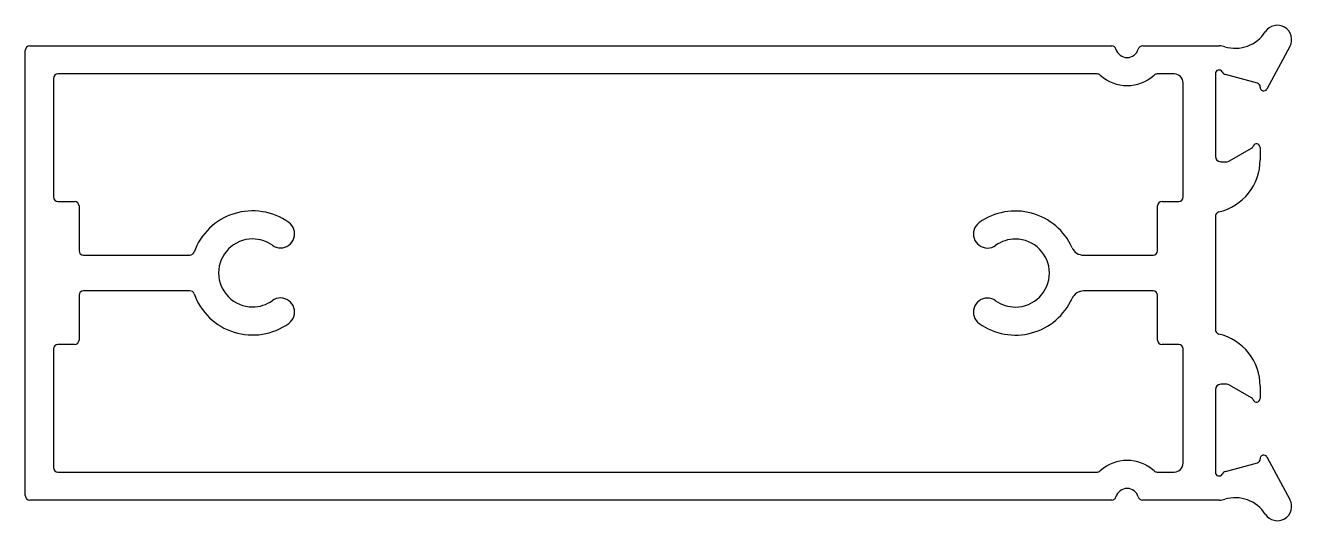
# Model space of a CAD drawing. Extents: x -34.1 to 36.6, y 14.4 to 42.1.
import ezdxf

# ---------------------------------------------------------------- set-up
doc = ezdxf.new("R2010")
doc.units = 0
doc.layers.get('0').update_dxf_attribs({"linetype": 'CONTINUOUS'})

msp = doc.modelspace()

# ---------------------------------------------------------------- linework, layer by layer
for p, q in [((-34.122, 15.762), (-34.122, 40.662)), ((-33.872, 40.912), (26.583, 40.912)), ((28.317, 40.912), (32.609, 40.912)), ((36.544, 40.883), (35.253, 38.499)), ((-32.552, 39.092), (-32.552, 32.465)), ((25.778, 39.342), (-32.302, 39.342)), ((30.078, 39.342), (29.118, 39.342)), ((32.378, 39.364), (32.378, 34.737)), ((34.732, 38.819), (32.938, 39.312)), ((30.578, 32.465), (30.578, 38.842)), ((33.162, 34.477), (34.398, 35.192)), ((34.878, 35.237), (34.878, 34.544)), ((32.678, 34.437), (33.012, 34.437)), ((-32.302, 32.215), (-31.372, 32.215)), ((-31.122, 31.965), (-31.122, 29.465)), ((29.148, 29.465), (29.148, 31.965)), ((29.398, 32.215), (30.328, 32.215)), ((32.378, 31.382), (32.378, 25.042)), ((-30.872, 29.215), (-24.926, 29.215)), ((25.016, 29.209), (28.898, 29.215)), ((-31.122, 26.965), (-31.122, 24.465)), ((-24.926, 27.215), (-30.872, 27.215)), ((28.898, 27.215), (25.016, 27.209)), ((29.148, 24.465), (29.148, 26.965)), ((-31.372, 24.215), (-32.302, 24.215)), ((30.328, 24.215), (29.398, 24.215)), ((-32.552, 23.965), (-32.552, 17.332)), ((30.578, 17.582), (30.578, 23.965)), ((33.012, 21.987), (32.678, 21.987)), ((34.398, 21.233), (33.162, 21.947)), ((32.378, 21.687), (32.378, 17.061)), ((34.878, 21.88), (34.878, 21.187)), ((35.253, 17.926), (36.544, 15.542)), ((-32.302, 17.082), (25.778, 17.082)), ((29.118, 17.082), (30.078, 17.082)), ((32.938, 17.112), (34.732, 17.605)), ((26.583, 15.512), (-33.872, 15.512)), ((32.609, 15.512), (28.312, 15.512))]:
    msp.add_line(p, q)
for centre, radius, start, end in [((35.841, 41.264), 0.8, 331.56358, 147.19384), ((33.488, 42.781), 2, 252.97114, 327.19384), ((-33.872, 40.662), 0.25, 90, 180), ((26.583, 40.662), 0.25, 16.12762, 90), ((27.448, 40.912), 0.65, 196.12762, 343.87238), ((28.312, 40.662), 0.25, 88.989, 163.87238), ((32.609, 39.912), 1, 72.97114, 90), ((-32.302, 39.092), 0.25, 90, 180), ((25.778, 39.092), 0.25, 47.4631, 90), ((27.448, 40.912), 2.22, 227.4631, 312.53689), ((29.118, 39.092), 0.25, 90, 132.53689), ((30.078, 38.842), 0.5, 360, 90), ((32.578, 39.364), 0.2, 28.39898, 180), ((33.017, 39.601), 0.3, 208.39898, 254.64258), ((34.679, 38.627), 0.2, 355.3109, 74.64258), ((35.078, 38.594), 0.2, 175.3109, 331.56358), ((34.678, 35.237), 0.2, 0, 161.40961), ((32.678, 34.737), 0.3, 180, 270), ((34.298, 35.365), 0.2, 300.00002, 341.40961), ((31.878, 34.544), 3, 283.34243, 0), ((33.012, 34.737), 0.3, 270, 300.00002), ((-32.302, 32.465), 0.25, 180, 270), ((-31.372, 31.965), 0.25, 0, 90), ((29.398, 31.965), 0.25, 90, 180), ((30.328, 32.465), 0.25, 270, 360), ((-21.422, 28.215), 3.47, 54.46688, 160.36527), ((21.203, 28.209), 3.47, 24.12516, 125.53312), ((32.628, 31.382), 0.25, 103.34243, 180), ((-19.862, 30.4), 0.785, 270, 54.46688), ((19.643, 30.394), 0.785, 125.53312, 270), ((-21.422, 28.215), 1.9, 90, 270), ((-21.422, 28.215), 1.9, 54.46694, 90), ((-19.862, 30.4), 0.785, 234.46694, 270), ((19.643, 30.394), 0.785, 270, 305.53306), ((21.203, 28.209), 1.9, 90, 125.53306), ((21.203, 28.209), 1.9, 270, 90), ((-30.872, 29.465), 0.25, 180, 270), ((-24.926, 29.465), 0.25, 270, 340.36527), ((25.016, 29.916), 0.707, 204.12516, 270), ((28.898, 29.465), 0.25, 270, 0), ((-30.872, 26.965), 0.25, 90, 180), ((-24.926, 26.965), 0.25, 19.63459, 90), ((-21.422, 28.215), 3.47, 199.63459, 305.53309), ((25.016, 26.501), 0.707, 90, 155.875), ((28.898, 26.965), 0.25, 360, 90), ((-21.422, 28.215), 1.9, 270, 305.53306), ((-19.862, 26.03), 0.785, 90, 125.53306), ((-19.862, 26.03), 0.785, 305.53309, 90), ((19.643, 26.024), 0.785, 90, 234.46691), ((21.203, 28.209), 3.47, 234.46691, 335.875), ((19.643, 26.024), 0.785, 54.46694, 90), ((21.203, 28.209), 1.9, 234.46694, 270), ((32.628, 25.042), 0.25, 180, 256.65757), ((31.878, 21.88), 3, 0, 76.65757), ((-32.302, 23.965), 0.25, 90, 180), ((-31.372, 24.465), 0.25, 270, 0), ((29.398, 24.465), 0.25, 180, 270), ((30.328, 23.965), 0.25, 360, 90), ((32.678, 21.687), 0.3, 90, 180), ((33.012, 21.687), 0.3, 59.99998, 90), ((34.298, 21.06), 0.2, 18.59039, 59.99998), ((34.678, 21.187), 0.2, 198.59039, 360), ((27.448, 15.512), 2.22, 47.46311, 132.5369), ((34.679, 17.798), 0.2, 285.35742, 4.6891), ((35.078, 17.83), 0.2, 28.43642, 184.6891), ((-32.302, 17.332), 0.25, 180, 270), ((25.778, 17.332), 0.25, 270, 312.5369), ((29.118, 17.332), 0.25, 227.46311, 270), ((30.078, 17.582), 0.5, 270, 360), ((32.578, 17.061), 0.2, 180, 331.60102), ((33.017, 16.823), 0.3, 105.35742, 151.60102), ((-33.872, 15.762), 0.25, 180, 270), ((26.583, 15.762), 0.25, 270, 343.87238), ((27.448, 15.512), 0.65, 16.12762, 163.87238), ((28.312, 15.762), 0.25, 196.12762, 269.99879), ((33.488, 13.644), 2, 32.80616, 107.02886), ((32.609, 16.512), 1, 269.99758, 287.02886), ((35.841, 15.161), 0.8, 212.80616, 28.43642)]:
    msp.add_arc(centre, radius, start, end)

doc.saveas('drawing.dxf')
